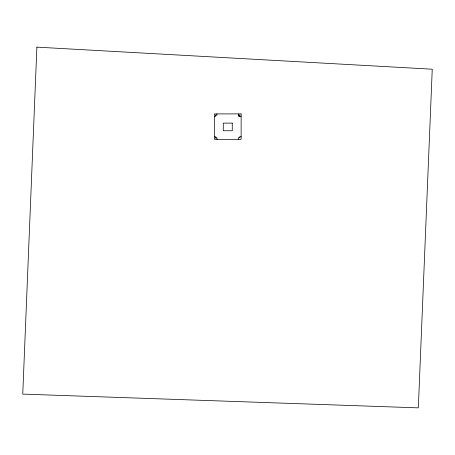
<?xml version="1.0" encoding="UTF-8"?>
<svg xmlns="http://www.w3.org/2000/svg" width="455" height="455" viewBox="0 0 455 455"><rect width="100%" height="100%" fill="white"/><g stroke="black" fill="none" stroke-linecap="round" stroke-linejoin="round"><path stroke-width="0.68" d="M216.387 137.956L215.647 138.11L215.801 137.364M239.398 115.189L239.842 115.115L239.762 115.559M238.556 113.904L238.556 115.189L239.762 115.189L239.762 116.48M214.521 116.321L215.721 116.321L215.721 115.109L216.938 115.109L216.938 113.904M241.133 116.48L238.756 116.48L238.556 115.189M241.133 136.637L239.779 136.637L239.779 137.666L238.431 137.666L238.431 139.332M214.521 136.779L215.801 136.779L215.801 137.956L217.075 137.956L217.075 139.332M239.779 137.33L239.893 137.78L239.444 137.666M215.721 115.53L215.642 115.035L216.136 115.109M36.889 47.138L22.75 394.104L418.333 407.862L432.25 69.211L36.889 47.138M241.133 113.904L214.521 113.904L214.521 139.332L241.133 139.332L241.133 113.904M232.266 123.123L223.268 123.123L223.268 130.75L232.266 130.75L232.266 123.123"/></g></svg>
